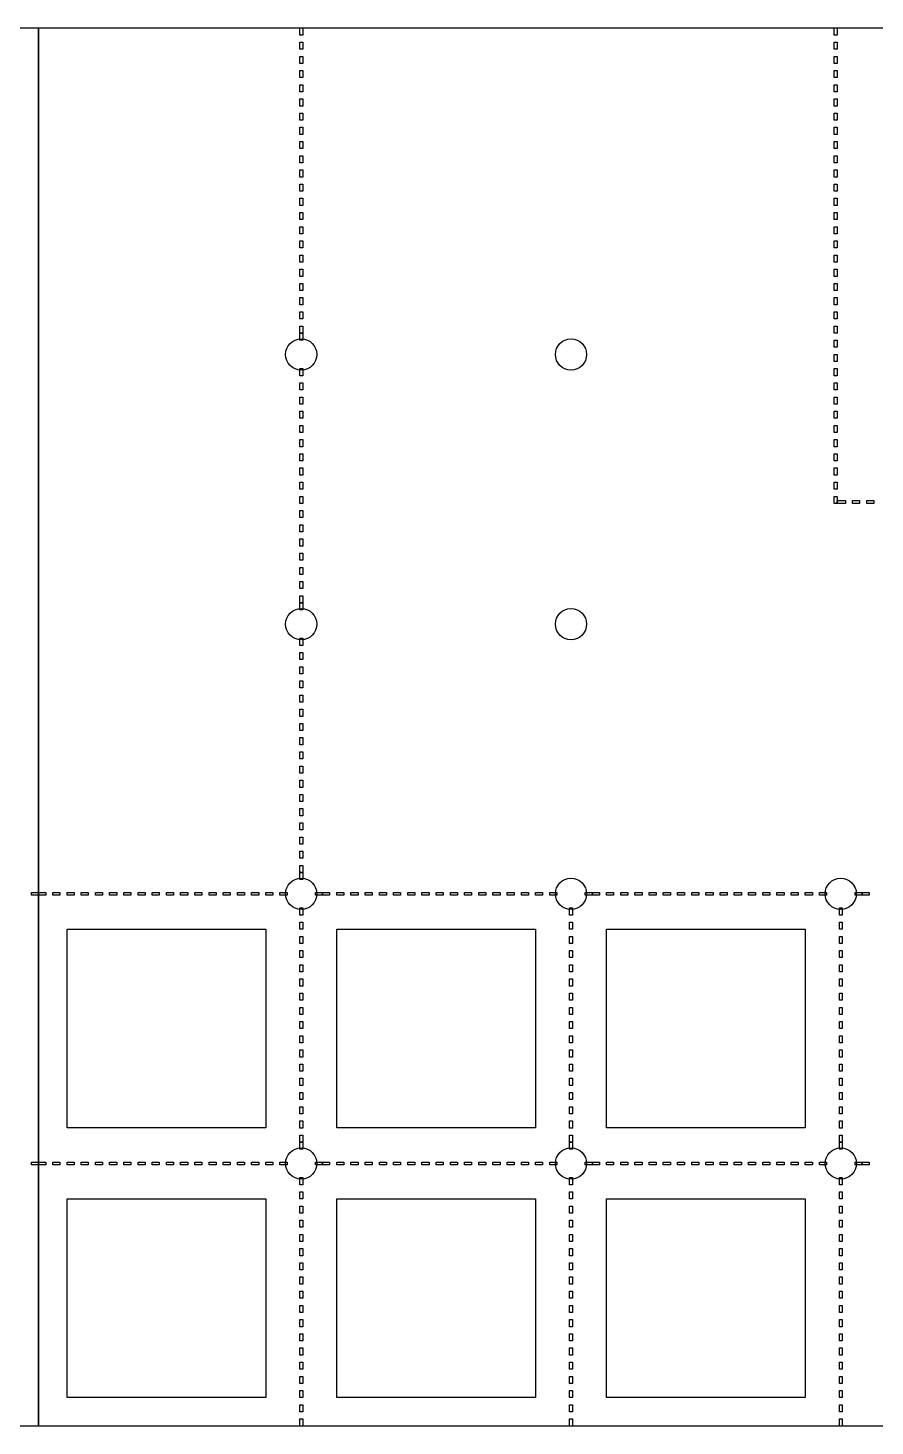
# Model space of a CAD drawing. Extents: x 0 to 26.4, y 0 to 9.9.
# Drawn here: x 13.13 to 19.09, y 0 to 9.85 of the extents above; entities that cross this region are included whole.
import ezdxf

# ---------------------------------------------------------------- set-up
doc = ezdxf.new("R2010")
doc.units = 0
doc.header["$MEASUREMENT"] = 0

msp = doc.modelspace()

# ---------------------------------------------------------------- linework, layer by layer
at = {"linetype": 'ByBlock'}
for points in [[(15.04, 9.8), (15.04, 9.8501), (15.06, 9.8501), (15.06, 9.8)], [(18.8044, 9.8), (18.8044, 9.8501), (18.8244, 9.8501), (18.8244, 9.8)], [(0, 0), (0, 9.85), (13.2, 9.85), (13.2, 0)], [(13.2, 0), (13.2, 9.85), (26.4, 9.85), (26.4, 0)], [(15.04, 9.7), (15.04, 9.75), (15.06, 9.75), (15.06, 9.7)], [(18.8044, 9.7), (18.8044, 9.75), (18.8244, 9.75), (18.8244, 9.7)], [(15.04, 9.6), (15.04, 9.65), (15.06, 9.65), (15.06, 9.6)], [(18.8044, 9.6), (18.8044, 9.65), (18.8244, 9.65), (18.8244, 9.6)], [(15.04, 9.5), (15.04, 9.55), (15.06, 9.55), (15.06, 9.5)], [(18.8044, 9.5), (18.8044, 9.55), (18.8244, 9.55), (18.8244, 9.5)], [(15.04, 9.4), (15.04, 9.45), (15.06, 9.45), (15.06, 9.4)], [(18.8044, 9.4), (18.8044, 9.45), (18.8244, 9.45), (18.8244, 9.4)], [(15.04, 9.3), (15.04, 9.35), (15.06, 9.35), (15.06, 9.3)], [(18.8044, 9.3), (18.8044, 9.35), (18.8244, 9.35), (18.8244, 9.3)], [(15.04, 9.2), (15.04, 9.25), (15.06, 9.25), (15.06, 9.2)], [(18.8044, 9.2), (18.8044, 9.25), (18.8244, 9.25), (18.8244, 9.2)], [(15.04, 9.1), (15.04, 9.15), (15.06, 9.15), (15.06, 9.1)], [(18.8044, 9.1), (18.8044, 9.15), (18.8244, 9.15), (18.8244, 9.1)], [(15.04, 9), (15.04, 9.05), (15.06, 9.05), (15.06, 9)], [(18.8044, 9), (18.8044, 9.05), (18.8244, 9.05), (18.8244, 9)], [(15.04, 8.8999), (15.04, 8.95), (15.06, 8.95), (15.06, 8.8999)], [(18.8044, 8.8999), (18.8044, 8.95), (18.8244, 8.95), (18.8244, 8.8999)], [(15.04, 8.7999), (15.04, 8.8499), (15.06, 8.8499), (15.06, 8.7999)], [(18.8044, 8.7999), (18.8044, 8.8499), (18.8244, 8.8499), (18.8244, 8.7999)], [(15.04, 8.6999), (15.04, 8.7499), (15.06, 8.7499), (15.06, 8.6999)], [(18.8044, 8.6999), (18.8044, 8.7499), (18.8244, 8.7499), (18.8244, 8.6999)], [(15.04, 8.5999), (15.04, 8.6499), (15.06, 8.6499), (15.06, 8.5999)], [(18.8044, 8.5999), (18.8044, 8.6499), (18.8244, 8.6499), (18.8244, 8.5999)], [(15.04, 8.4999), (15.04, 8.5499), (15.06, 8.5499), (15.06, 8.4999)], [(18.8044, 8.4999), (18.8044, 8.5499), (18.8244, 8.5499), (18.8244, 8.4999)], [(15.04, 8.3999), (15.04, 8.4499), (15.06, 8.4499), (15.06, 8.3999)], [(18.8044, 8.3999), (18.8044, 8.4499), (18.8244, 8.4499), (18.8244, 8.3999)], [(15.04, 8.3001), (15.04, 8.3501), (15.06, 8.3501), (15.06, 8.3001)], [(18.8044, 8.3001), (18.8044, 8.3501), (18.8244, 8.3501), (18.8244, 8.3001)], [(15.04, 8.2001), (15.04, 8.2501), (15.06, 8.2501), (15.06, 8.2001)], [(18.8044, 8.2001), (18.8044, 8.2501), (18.8244, 8.2501), (18.8244, 8.2001)], [(15.04, 8.1001), (15.04, 8.1501), (15.06, 8.1501), (15.06, 8.1001)], [(18.8044, 8.1001), (18.8044, 8.1501), (18.8244, 8.1501), (18.8244, 8.1001)], [(15.04, 8.0001), (15.04, 8.0501), (15.06, 8.0501), (15.06, 8.0001)], [(18.8044, 8.0001), (18.8044, 8.0501), (18.8244, 8.0501), (18.8244, 8.0001)], [(15.04, 7.9), (15.04, 7.9501), (15.06, 7.9501), (15.06, 7.9)], [(18.8044, 7.9), (18.8044, 7.9501), (18.8244, 7.9501), (18.8244, 7.9)], [(15.04, 7.8), (15.04, 7.85), (15.06, 7.85), (15.06, 7.8)], [(18.8044, 7.8), (18.8044, 7.85), (18.8244, 7.85), (18.8244, 7.8)], [(15.04, 7.7), (15.04, 7.75), (15.06, 7.75), (15.06, 7.7)], [(15.04, 7.6501), (15.04, 7.7), (15.06, 7.7), (15.06, 7.6501)], [(18.8044, 7.7), (18.8044, 7.75), (18.8244, 7.75), (18.8244, 7.7)], [(18.8044, 7.6), (18.8044, 7.65), (18.8244, 7.65), (18.8244, 7.6)], [(18.8044, 7.5), (18.8044, 7.55), (18.8244, 7.55), (18.8244, 7.5)], [(15.04, 7.4), (15.04, 7.45), (15.06, 7.45), (15.06, 7.4)], [(18.8044, 7.4), (18.8044, 7.45), (18.8244, 7.45), (18.8244, 7.4)], [(15.04, 7.3), (15.04, 7.35), (15.06, 7.35), (15.06, 7.3)], [(18.8044, 7.3), (18.8044, 7.35), (18.8244, 7.35), (18.8244, 7.3)], [(15.04, 7.2), (15.04, 7.25), (15.06, 7.25), (15.06, 7.2)], [(18.8044, 7.2), (18.8044, 7.25), (18.8244, 7.25), (18.8244, 7.2)], [(15.04, 7.1), (15.04, 7.1499), (15.06, 7.1499), (15.06, 7.1)], [(18.8044, 7.0999), (18.8044, 7.15), (18.8244, 7.15), (18.8244, 7.0999)], [(15.04, 6.9999), (15.04, 7.0499), (15.06, 7.0499), (15.06, 6.9999)], [(18.8044, 6.9999), (18.8044, 7.05), (18.8244, 7.05), (18.8244, 6.9999)], [(15.04, 6.8999), (15.04, 6.9499), (15.06, 6.9499), (15.06, 6.8999)], [(18.8044, 6.8999), (18.8044, 6.95), (18.8244, 6.95), (18.8244, 6.8999)], [(15.04, 6.7999), (15.04, 6.8499), (15.06, 6.8499), (15.06, 6.7999)], [(18.8044, 6.7999), (18.8044, 6.8499), (18.8244, 6.8499), (18.8244, 6.7999)], [(15.04, 6.6999), (15.04, 6.7499), (15.06, 6.7499), (15.06, 6.6999)], [(18.8044, 6.6999), (18.8044, 6.7499), (18.8244, 6.7499), (18.8244, 6.6999)], [(15.04, 6.5999), (15.04, 6.6499), (15.06, 6.6499), (15.06, 6.5999)], [(18.8044, 6.5999), (18.8044, 6.6499), (18.8244, 6.6499), (18.8244, 6.5999)], [(15.04, 6.4999), (15.04, 6.5499), (15.06, 6.5499), (15.06, 6.4999)], [(18.8044, 6.4999), (18.8044, 6.5499), (18.8244, 6.5499), (18.8244, 6.4999)], [(18.8826, 6.4999), (18.8244, 6.4999), (18.8244, 6.5199), (18.8826, 6.5199)], [(18.9826, 6.4999), (18.9327, 6.4999), (18.9327, 6.5199), (18.9826, 6.5199)], [(19.0826, 6.4999), (19.0327, 6.4999), (19.0327, 6.5199), (19.0826, 6.5199)], [(15.04, 6.3999), (15.04, 6.4499), (15.06, 6.4499), (15.06, 6.3999)], [(15.04, 6.2999), (15.04, 6.3499), (15.06, 6.3499), (15.06, 6.2999)], [(15.04, 6.1999), (15.04, 6.2498), (15.06, 6.2498), (15.06, 6.1999)], [(15.04, 6.0998), (15.04, 6.1498), (15.06, 6.1498), (15.06, 6.0998)], [(15.04, 5.9998), (15.04, 6.0498), (15.06, 6.0498), (15.06, 5.9998)], [(15.04, 5.8998), (15.04, 5.9498), (15.06, 5.9498), (15.06, 5.8998)], [(15.04, 5.7998), (15.04, 5.8498), (15.06, 5.8498), (15.06, 5.7998)], [(15.04, 5.7499), (15.04, 5.7998), (15.06, 5.7998), (15.06, 5.7499)], [(15.04, 5.5), (15.04, 5.55), (15.06, 5.55), (15.06, 5.5)], [(15.04, 5.4), (15.04, 5.45), (15.06, 5.45), (15.06, 5.4)], [(15.04, 5.3), (15.04, 5.35), (15.06, 5.35), (15.06, 5.3)], [(15.04, 5.2), (15.04, 5.2499), (15.06, 5.2499), (15.06, 5.2)], [(15.04, 5.0999), (15.04, 5.1499), (15.06, 5.1499), (15.06, 5.0999)], [(15.04, 4.9999), (15.04, 5.0499), (15.06, 5.0499), (15.06, 4.9999)], [(15.04, 4.8999), (15.04, 4.9499), (15.06, 4.9499), (15.06, 4.8999)], [(15.04, 4.7999), (15.04, 4.8499), (15.06, 4.8499), (15.06, 4.7999)], [(15.04, 4.6999), (15.04, 4.7499), (15.06, 4.7499), (15.06, 4.6999)], [(15.04, 4.5999), (15.04, 4.6499), (15.06, 4.6499), (15.06, 4.5999)], [(15.04, 4.4999), (15.04, 4.5499), (15.06, 4.5499), (15.06, 4.4999)], [(15.04, 4.3999), (15.04, 4.4499), (15.06, 4.4499), (15.06, 4.3999)], [(15.04, 4.2999), (15.04, 4.3498), (15.06, 4.3498), (15.06, 4.2999)], [(15.04, 4.1998), (15.04, 4.2498), (15.06, 4.2498), (15.06, 4.1998)], [(15.04, 4.0998), (15.04, 4.1498), (15.06, 4.1498), (15.06, 4.0998)], [(15.04, 3.9998), (15.04, 4.0498), (15.06, 4.0498), (15.06, 3.9998)], [(15.04, 3.8998), (15.04, 3.9498), (15.06, 3.9498), (15.06, 3.8998)], [(15.04, 3.8499), (15.04, 3.8998), (15.06, 3.8998), (15.06, 3.8499)], [(13.2, 3.74), (13.15, 3.74), (13.15, 3.76), (13.2, 3.76)], [(13.25, 3.74), (13.2, 3.74), (13.2, 3.76), (13.25, 3.76)], [(13.35, 3.74), (13.3001, 3.74), (13.3001, 3.76), (13.35, 3.76)], [(13.4501, 3.74), (13.4001, 3.74), (13.4001, 3.76), (13.4501, 3.76)], [(13.5501, 3.74), (13.5001, 3.74), (13.5001, 3.76), (13.5501, 3.76)], [(13.6501, 3.74), (13.6001, 3.74), (13.6001, 3.76), (13.6501, 3.76)], [(13.7501, 3.74), (13.7001, 3.74), (13.7001, 3.76), (13.7501, 3.76)], [(13.8501, 3.74), (13.8001, 3.74), (13.8001, 3.76), (13.8501, 3.76)], [(13.9501, 3.74), (13.9001, 3.74), (13.9001, 3.76), (13.9501, 3.76)], [(14.0501, 3.74), (14.0001, 3.74), (14.0001, 3.76), (14.0501, 3.76)], [(14.1501, 3.74), (14.1001, 3.74), (14.1001, 3.76), (14.1501, 3.76)], [(14.2501, 3.74), (14.2002, 3.74), (14.2002, 3.76), (14.2501, 3.76)], [(14.3502, 3.74), (14.3002, 3.74), (14.3002, 3.76), (14.3502, 3.76)], [(14.4502, 3.74), (14.4002, 3.74), (14.4002, 3.76), (14.4502, 3.76)], [(14.5502, 3.74), (14.5002, 3.74), (14.5002, 3.76), (14.5502, 3.76)], [(14.6502, 3.74), (14.6002, 3.74), (14.6002, 3.76), (14.6502, 3.76)], [(14.75, 3.74), (14.7, 3.74), (14.7, 3.76), (14.75, 3.76)], [(14.85, 3.74), (14.8, 3.74), (14.8, 3.76), (14.85, 3.76)], [(14.95, 3.74), (14.9, 3.74), (14.9, 3.76), (14.95, 3.76)], [(15.2001, 3.74), (15.1502, 3.74), (15.1502, 3.76), (15.2001, 3.76)], [(15.25, 3.74), (15.2001, 3.74), (15.2001, 3.76), (15.25, 3.76)], [(15.3501, 3.74), (15.3001, 3.74), (15.3001, 3.76), (15.3501, 3.76)], [(15.4501, 3.74), (15.4001, 3.74), (15.4001, 3.76), (15.4501, 3.76)], [(15.5501, 3.74), (15.5001, 3.74), (15.5001, 3.76), (15.5501, 3.76)], [(15.6501, 3.74), (15.6001, 3.74), (15.6001, 3.76), (15.6501, 3.76)], [(15.7501, 3.74), (15.7001, 3.74), (15.7001, 3.76), (15.7501, 3.76)], [(15.8501, 3.74), (15.8001, 3.74), (15.8001, 3.76), (15.8501, 3.76)], [(15.9501, 3.74), (15.9002, 3.74), (15.9002, 3.76), (15.9501, 3.76)], [(16.0501, 3.74), (16.0002, 3.74), (16.0002, 3.76), (16.0501, 3.76)], [(16.1501, 3.74), (16.1002, 3.74), (16.1002, 3.76), (16.1501, 3.76)], [(16.2502, 3.74), (16.2002, 3.74), (16.2002, 3.76), (16.2502, 3.76)], [(16.3502, 3.74), (16.3002, 3.74), (16.3002, 3.76), (16.3502, 3.76)], [(16.4502, 3.74), (16.4002, 3.74), (16.4002, 3.76), (16.4502, 3.76)], [(16.5502, 3.74), (16.5002, 3.74), (16.5002, 3.76), (16.5502, 3.76)], [(16.6502, 3.74), (16.6002, 3.74), (16.6002, 3.76), (16.6502, 3.76)], [(16.7502, 3.74), (16.7002, 3.74), (16.7002, 3.76), (16.7502, 3.76)], [(16.8502, 3.74), (16.8003, 3.74), (16.8003, 3.76), (16.8502, 3.76)], [(17.1003, 3.74), (17.0503, 3.74), (17.0503, 3.76), (17.1003, 3.76)], [(17.1503, 3.74), (17.1003, 3.74), (17.1003, 3.76), (17.1503, 3.76)], [(17.2503, 3.74), (17.2003, 3.74), (17.2003, 3.76), (17.2503, 3.76)], [(17.3501, 3.74), (17.3001, 3.74), (17.3001, 3.76), (17.3501, 3.76)], [(17.4501, 3.74), (17.4001, 3.74), (17.4001, 3.76), (17.4501, 3.76)], [(17.5501, 3.74), (17.5001, 3.74), (17.5001, 3.76), (17.5501, 3.76)], [(17.6501, 3.74), (17.6001, 3.74), (17.6001, 3.76), (17.6501, 3.76)], [(17.7501, 3.74), (17.7001, 3.74), (17.7001, 3.76), (17.7501, 3.76)], [(17.8501, 3.74), (17.8002, 3.74), (17.8002, 3.76), (17.8501, 3.76)], [(17.9501, 3.74), (17.9002, 3.74), (17.9002, 3.76), (17.9501, 3.76)], [(18.0501, 3.74), (18.0002, 3.74), (18.0002, 3.76), (18.0501, 3.76)], [(18.1502, 3.74), (18.1002, 3.74), (18.1002, 3.76), (18.1502, 3.76)], [(18.2502, 3.74), (18.2002, 3.74), (18.2002, 3.76), (18.2502, 3.76)], [(18.3502, 3.74), (18.3002, 3.74), (18.3002, 3.76), (18.3502, 3.76)], [(18.4502, 3.74), (18.4002, 3.74), (18.4002, 3.76), (18.4502, 3.76)], [(18.5502, 3.74), (18.5002, 3.74), (18.5002, 3.76), (18.5502, 3.76)], [(18.6502, 3.74), (18.6002, 3.74), (18.6002, 3.76), (18.6502, 3.76)], [(18.7502, 3.74), (18.7003, 3.74), (18.7003, 3.76), (18.7502, 3.76)], [(19.0003, 3.74), (18.9503, 3.74), (18.9503, 3.76), (19.0003, 3.76)], [(19.0503, 3.74), (19.0003, 3.74), (19.0003, 3.76), (19.0503, 3.76)], [(15.04, 3.6), (15.04, 3.65), (15.06, 3.65), (15.06, 3.6)], [(16.94, 3.6), (16.94, 3.65), (16.96, 3.65), (16.96, 3.6)], [(18.8402, 3.6), (18.8402, 3.65), (18.8602, 3.65), (18.8602, 3.6)], [(15.04, 3.5), (15.04, 3.55), (15.06, 3.55), (15.06, 3.5)], [(16.94, 3.5), (16.94, 3.55), (16.96, 3.55), (16.96, 3.5)], [(18.8402, 3.5), (18.8402, 3.55), (18.8602, 3.55), (18.8602, 3.5)], [(13.4, 2.1), (13.4, 3.5), (14.8, 3.5), (14.8, 2.1)], [(15.04, 3.4), (15.04, 3.45), (15.06, 3.45), (15.06, 3.4)], [(15.3, 2.1), (15.3, 3.5), (16.7, 3.5), (16.7, 2.1)], [(16.94, 3.4), (16.94, 3.45), (16.96, 3.45), (16.96, 3.4)], [(17.2, 2.1), (17.2, 3.5), (18.6, 3.5), (18.6, 2.1)], [(18.8402, 3.4), (18.8402, 3.45), (18.8602, 3.45), (18.8602, 3.4)], [(15.04, 3.3), (15.04, 3.3499), (15.06, 3.3499), (15.06, 3.3)], [(16.94, 3.3), (16.94, 3.3499), (16.96, 3.3499), (16.96, 3.3)], [(18.8402, 3.3), (18.8402, 3.3499), (18.8602, 3.3499), (18.8602, 3.3)], [(15.04, 3.1999), (15.04, 3.2499), (15.06, 3.2499), (15.06, 3.1999)], [(16.94, 3.1999), (16.94, 3.2499), (16.96, 3.2499), (16.96, 3.1999)], [(18.8402, 3.1999), (18.8402, 3.2499), (18.8602, 3.2499), (18.8602, 3.1999)], [(15.04, 3.0999), (15.04, 3.1499), (15.06, 3.1499), (15.06, 3.0999)], [(16.94, 3.0999), (16.94, 3.1499), (16.96, 3.1499), (16.96, 3.0999)], [(18.8402, 3.0999), (18.8402, 3.1499), (18.8602, 3.1499), (18.8602, 3.0999)], [(15.04, 2.9999), (15.04, 3.0499), (15.06, 3.0499), (15.06, 2.9999)], [(16.94, 2.9999), (16.94, 3.0499), (16.96, 3.0499), (16.96, 2.9999)], [(18.8402, 2.9999), (18.8402, 3.0499), (18.8602, 3.0499), (18.8602, 2.9999)], [(15.04, 2.8999), (15.04, 2.9499), (15.06, 2.9499), (15.06, 2.8999)], [(16.94, 2.8999), (16.94, 2.9499), (16.96, 2.9499), (16.96, 2.8999)], [(18.8402, 2.8999), (18.8402, 2.9499), (18.8602, 2.9499), (18.8602, 2.8999)], [(15.04, 2.7999), (15.04, 2.8499), (15.06, 2.8499), (15.06, 2.7999)], [(16.94, 2.7999), (16.94, 2.8499), (16.96, 2.8499), (16.96, 2.7999)], [(18.8402, 2.7999), (18.8402, 2.8499), (18.8602, 2.8499), (18.8602, 2.7999)], [(15.04, 2.6999), (15.04, 2.7499), (15.06, 2.7499), (15.06, 2.6999)], [(16.94, 2.6999), (16.94, 2.7499), (16.96, 2.7499), (16.96, 2.6999)], [(18.8402, 2.6999), (18.8402, 2.7499), (18.8602, 2.7499), (18.8602, 2.6999)], [(15.04, 2.5999), (15.04, 2.6499), (15.06, 2.6499), (15.06, 2.5999)], [(16.94, 2.5999), (16.94, 2.6499), (16.96, 2.6499), (16.96, 2.5999)], [(18.8402, 2.5999), (18.8402, 2.6499), (18.8602, 2.6499), (18.8602, 2.5999)], [(15.04, 2.4999), (15.04, 2.5499), (15.06, 2.5499), (15.06, 2.4999)], [(16.94, 2.4999), (16.94, 2.5499), (16.96, 2.5499), (16.96, 2.4999)], [(18.8402, 2.4999), (18.8402, 2.5499), (18.8602, 2.5499), (18.8602, 2.4999)], [(15.04, 2.3999), (15.04, 2.4498), (15.06, 2.4498), (15.06, 2.3999)], [(16.94, 2.3999), (16.94, 2.4498), (16.96, 2.4498), (16.96, 2.3999)], [(18.8402, 2.3999), (18.8402, 2.4498), (18.8602, 2.4498), (18.8602, 2.3999)], [(15.04, 2.2998), (15.04, 2.3498), (15.06, 2.3498), (15.06, 2.2998)], [(16.94, 2.2998), (16.94, 2.3498), (16.96, 2.3498), (16.96, 2.2998)], [(18.8402, 2.2998), (18.8402, 2.3498), (18.8602, 2.3498), (18.8602, 2.2998)], [(15.04, 2.1998), (15.04, 2.2498), (15.06, 2.2498), (15.06, 2.1998)], [(16.94, 2.1998), (16.94, 2.2498), (16.96, 2.2498), (16.96, 2.1998)], [(18.8402, 2.1998), (18.8402, 2.2498), (18.8602, 2.2498), (18.8602, 2.1998)], [(15.04, 2.0998), (15.04, 2.1498), (15.06, 2.1498), (15.06, 2.0998)], [(16.94, 2.0998), (16.94, 2.1498), (16.96, 2.1498), (16.96, 2.0998)], [(18.8402, 2.0998), (18.8402, 2.1498), (18.8602, 2.1498), (18.8602, 2.0998)], [(15.04, 1.9998), (15.04, 2.0498), (15.06, 2.0498), (15.06, 1.9998)], [(15.04, 1.9499), (15.04, 1.9998), (15.06, 1.9998), (15.06, 1.9499)], [(16.94, 1.9998), (16.94, 2.0498), (16.96, 2.0498), (16.96, 1.9998)], [(16.94, 1.9499), (16.94, 1.9998), (16.96, 1.9998), (16.96, 1.9499)], [(18.8402, 1.9998), (18.8402, 2.0498), (18.8602, 2.0498), (18.8602, 1.9998)], [(18.8402, 1.9499), (18.8402, 1.9998), (18.8602, 1.9998), (18.8602, 1.9499)], [(13.2, 1.84), (13.15, 1.84), (13.15, 1.86), (13.2, 1.86)], [(13.25, 1.84), (13.2, 1.84), (13.2, 1.86), (13.25, 1.86)], [(13.35, 1.84), (13.3001, 1.84), (13.3001, 1.86), (13.35, 1.86)], [(13.4501, 1.84), (13.4001, 1.84), (13.4001, 1.86), (13.4501, 1.86)], [(13.5501, 1.84), (13.5001, 1.84), (13.5001, 1.86), (13.5501, 1.86)], [(13.6501, 1.84), (13.6001, 1.84), (13.6001, 1.86), (13.6501, 1.86)], [(13.7501, 1.84), (13.7001, 1.84), (13.7001, 1.86), (13.7501, 1.86)], [(13.8501, 1.84), (13.8001, 1.84), (13.8001, 1.86), (13.8501, 1.86)], [(13.9501, 1.84), (13.9001, 1.84), (13.9001, 1.86), (13.9501, 1.86)], [(14.0501, 1.84), (14.0001, 1.84), (14.0001, 1.86), (14.0501, 1.86)], [(14.1501, 1.84), (14.1001, 1.84), (14.1001, 1.86), (14.1501, 1.86)], [(14.2501, 1.84), (14.2002, 1.84), (14.2002, 1.86), (14.2501, 1.86)], [(14.3502, 1.84), (14.3002, 1.84), (14.3002, 1.86), (14.3502, 1.86)], [(14.4502, 1.84), (14.4002, 1.84), (14.4002, 1.86), (14.4502, 1.86)], [(14.5502, 1.84), (14.5002, 1.84), (14.5002, 1.86), (14.5502, 1.86)], [(14.6502, 1.84), (14.6002, 1.84), (14.6002, 1.86), (14.6502, 1.86)], [(14.75, 1.84), (14.7, 1.84), (14.7, 1.86), (14.75, 1.86)], [(14.85, 1.84), (14.8, 1.84), (14.8, 1.86), (14.85, 1.86)], [(14.95, 1.84), (14.9, 1.84), (14.9, 1.86), (14.95, 1.86)], [(15.2001, 1.84), (15.1502, 1.84), (15.1502, 1.86), (15.2001, 1.86)], [(15.25, 1.84), (15.2001, 1.84), (15.2001, 1.86), (15.25, 1.86)], [(15.3501, 1.84), (15.3001, 1.84), (15.3001, 1.86), (15.3501, 1.86)], [(15.4501, 1.84), (15.4001, 1.84), (15.4001, 1.86), (15.4501, 1.86)], [(15.5501, 1.84), (15.5001, 1.84), (15.5001, 1.86), (15.5501, 1.86)], [(15.6501, 1.84), (15.6001, 1.84), (15.6001, 1.86), (15.6501, 1.86)], [(15.7501, 1.84), (15.7001, 1.84), (15.7001, 1.86), (15.7501, 1.86)], [(15.8501, 1.84), (15.8001, 1.84), (15.8001, 1.86), (15.8501, 1.86)], [(15.9501, 1.84), (15.9002, 1.84), (15.9002, 1.86), (15.9501, 1.86)], [(16.0501, 1.84), (16.0002, 1.84), (16.0002, 1.86), (16.0501, 1.86)], [(16.1501, 1.84), (16.1002, 1.84), (16.1002, 1.86), (16.1501, 1.86)], [(16.2502, 1.84), (16.2002, 1.84), (16.2002, 1.86), (16.2502, 1.86)], [(16.3502, 1.84), (16.3002, 1.84), (16.3002, 1.86), (16.3502, 1.86)], [(16.4502, 1.84), (16.4002, 1.84), (16.4002, 1.86), (16.4502, 1.86)], [(16.5502, 1.84), (16.5002, 1.84), (16.5002, 1.86), (16.5502, 1.86)], [(16.6502, 1.84), (16.6002, 1.84), (16.6002, 1.86), (16.6502, 1.86)], [(16.7502, 1.84), (16.7002, 1.84), (16.7002, 1.86), (16.7502, 1.86)], [(16.8502, 1.84), (16.8003, 1.84), (16.8003, 1.86), (16.8502, 1.86)], [(17.1003, 1.84), (17.0503, 1.84), (17.0503, 1.86), (17.1003, 1.86)], [(17.1503, 1.84), (17.1003, 1.84), (17.1003, 1.86), (17.1503, 1.86)], [(17.2503, 1.84), (17.2003, 1.84), (17.2003, 1.86), (17.2503, 1.86)], [(17.3501, 1.84), (17.3001, 1.84), (17.3001, 1.86), (17.3501, 1.86)], [(17.4501, 1.84), (17.4001, 1.84), (17.4001, 1.86), (17.4501, 1.86)], [(17.5501, 1.84), (17.5001, 1.84), (17.5001, 1.86), (17.5501, 1.86)], [(17.6501, 1.84), (17.6001, 1.84), (17.6001, 1.86), (17.6501, 1.86)], [(17.7501, 1.84), (17.7001, 1.84), (17.7001, 1.86), (17.7501, 1.86)], [(17.8501, 1.84), (17.8002, 1.84), (17.8002, 1.86), (17.8501, 1.86)], [(17.9501, 1.84), (17.9002, 1.84), (17.9002, 1.86), (17.9501, 1.86)], [(18.0501, 1.84), (18.0002, 1.84), (18.0002, 1.86), (18.0501, 1.86)], [(18.1502, 1.84), (18.1002, 1.84), (18.1002, 1.86), (18.1502, 1.86)], [(18.2502, 1.84), (18.2002, 1.84), (18.2002, 1.86), (18.2502, 1.86)], [(18.3502, 1.84), (18.3002, 1.84), (18.3002, 1.86), (18.3502, 1.86)], [(18.4502, 1.84), (18.4002, 1.84), (18.4002, 1.86), (18.4502, 1.86)], [(18.5502, 1.84), (18.5002, 1.84), (18.5002, 1.86), (18.5502, 1.86)], [(18.6502, 1.84), (18.6002, 1.84), (18.6002, 1.86), (18.6502, 1.86)], [(18.7502, 1.84), (18.7003, 1.84), (18.7003, 1.86), (18.7502, 1.86)], [(19.0003, 1.84), (18.9503, 1.84), (18.9503, 1.86), (19.0003, 1.86)], [(19.0503, 1.84), (19.0003, 1.84), (19.0003, 1.86), (19.0503, 1.86)], [(15.04, 1.7002), (15.04, 1.7502), (15.06, 1.7502), (15.06, 1.7002)], [(16.94, 1.7002), (16.94, 1.7502), (16.96, 1.7502), (16.96, 1.7002)], [(18.8402, 1.7002), (18.8402, 1.7502), (18.8602, 1.7502), (18.8602, 1.7002)], [(13.4, 0.2), (13.4, 1.6), (14.8, 1.6), (14.8, 0.2)], [(15.04, 1.6002), (15.04, 1.6502), (15.06, 1.6502), (15.06, 1.6002)], [(15.3, 0.2), (15.3, 1.6), (16.7, 1.6), (16.7, 0.2)], [(16.94, 1.6002), (16.94, 1.6502), (16.96, 1.6502), (16.96, 1.6002)], [(17.2, 0.2), (17.2, 1.6), (18.6, 1.6), (18.6, 0.2)], [(18.8402, 1.6002), (18.8402, 1.6502), (18.8602, 1.6502), (18.8602, 1.6002)], [(15.04, 1.5002), (15.04, 1.5502), (15.06, 1.5502), (15.06, 1.5002)], [(16.94, 1.5002), (16.94, 1.5502), (16.96, 1.5502), (16.96, 1.5002)], [(18.8402, 1.5002), (18.8402, 1.5502), (18.8602, 1.5502), (18.8602, 1.5002)], [(15.04, 1.4002), (15.04, 1.4501), (15.06, 1.4501), (15.06, 1.4002)], [(16.94, 1.4002), (16.94, 1.4501), (16.96, 1.4501), (16.96, 1.4002)], [(18.8402, 1.4002), (18.8402, 1.4501), (18.8602, 1.4501), (18.8602, 1.4002)], [(15.04, 1.3001), (15.04, 1.3501), (15.06, 1.3501), (15.06, 1.3001)], [(16.94, 1.3001), (16.94, 1.3501), (16.96, 1.3501), (16.96, 1.3001)], [(18.8402, 1.3001), (18.8402, 1.3501), (18.8602, 1.3501), (18.8602, 1.3001)], [(15.04, 1.2001), (15.04, 1.2501), (15.06, 1.2501), (15.06, 1.2001)], [(16.94, 1.2001), (16.94, 1.2501), (16.96, 1.2501), (16.96, 1.2001)], [(18.8402, 1.2001), (18.8402, 1.2501), (18.8602, 1.2501), (18.8602, 1.2001)], [(15.04, 1.1001), (15.04, 1.1501), (15.06, 1.1501), (15.06, 1.1001)], [(16.94, 1.1001), (16.94, 1.1501), (16.96, 1.1501), (16.96, 1.1001)], [(18.8402, 1.1001), (18.8402, 1.1501), (18.8602, 1.1501), (18.8602, 1.1001)], [(15.04, 1.0001), (15.04, 1.0501), (15.06, 1.0501), (15.06, 1.0001)], [(16.94, 1.0001), (16.94, 1.0501), (16.96, 1.0501), (16.96, 1.0001)], [(18.8402, 1.0001), (18.8402, 1.0501), (18.8602, 1.0501), (18.8602, 1.0001)], [(15.04, 0.9001), (15.04, 0.9501), (15.06, 0.9501), (15.06, 0.9001)], [(16.94, 0.9001), (16.94, 0.9501), (16.96, 0.9501), (16.96, 0.9001)], [(18.8402, 0.9001), (18.8402, 0.9501), (18.8602, 0.9501), (18.8602, 0.9001)], [(15.04, 0.8001), (15.04, 0.8501), (15.06, 0.8501), (15.06, 0.8001)], [(16.94, 0.8001), (16.94, 0.8501), (16.96, 0.8501), (16.96, 0.8001)], [(18.8402, 0.8001), (18.8402, 0.8501), (18.8602, 0.8501), (18.8602, 0.8001)], [(15.04, 0.7001), (15.04, 0.7501), (15.06, 0.7501), (15.06, 0.7001)], [(16.94, 0.7001), (16.94, 0.7501), (16.96, 0.7501), (16.96, 0.7001)], [(18.8402, 0.7001), (18.8402, 0.7501), (18.8602, 0.7501), (18.8602, 0.7001)], [(15.04, 0.6001), (15.04, 0.6501), (15.06, 0.6501), (15.06, 0.6001)], [(16.94, 0.6001), (16.94, 0.6501), (16.96, 0.6501), (16.96, 0.6001)], [(18.8402, 0.6001), (18.8402, 0.6501), (18.8602, 0.6501), (18.8602, 0.6001)], [(15.04, 0.5001), (15.04, 0.55), (15.06, 0.55), (15.06, 0.5001)], [(16.94, 0.5001), (16.94, 0.55), (16.96, 0.55), (16.96, 0.5001)], [(18.8402, 0.5001), (18.8402, 0.55), (18.8602, 0.55), (18.8602, 0.5001)], [(15.04, 0.4), (15.04, 0.45), (15.06, 0.45), (15.06, 0.4)], [(16.94, 0.4), (16.94, 0.45), (16.96, 0.45), (16.96, 0.4)], [(18.8402, 0.4), (18.8402, 0.45), (18.8602, 0.45), (18.8602, 0.4)], [(15.04, 0.3), (15.04, 0.35), (15.06, 0.35), (15.06, 0.3)], [(16.94, 0.3), (16.94, 0.35), (16.96, 0.35), (16.96, 0.3)], [(18.8402, 0.3), (18.8402, 0.35), (18.8602, 0.35), (18.8602, 0.3)], [(15.04, 0.2), (15.04, 0.25), (15.06, 0.25), (15.06, 0.2)], [(16.94, 0.2), (16.94, 0.25), (16.96, 0.25), (16.96, 0.2)], [(18.8402, 0.2), (18.8402, 0.25), (18.8602, 0.25), (18.8602, 0.2)], [(15.04, 0.1), (15.04, 0.15), (15.06, 0.15), (15.06, 0.1)], [(16.94, 0.1), (16.94, 0.15), (16.96, 0.15), (16.96, 0.1)], [(18.8402, 0.1), (18.8402, 0.15), (18.8602, 0.15), (18.8602, 0.1)], [(15.04, 0), (15.04, 0.05), (15.06, 0.05), (15.06, 0)], [(16.94, 0), (16.94, 0.05), (16.96, 0.05), (16.96, 0)], [(18.8402, 0), (18.8402, 0.05), (18.8602, 0.05), (18.8602, 0)]]:
    msp.add_lwpolyline(points, close=True, dxfattribs=at)
for centre in [(15.05, 7.55), (16.95, 7.55), (15.05, 5.65), (16.95, 5.65), (15.05, 3.75), (16.95, 3.75), (18.8496, 3.75), (15.05, 1.85), (16.95, 1.85), (18.8502, 1.85)]:
    msp.add_circle(centre, 0.11, dxfattribs=at)

doc.saveas('drawing.dxf')
